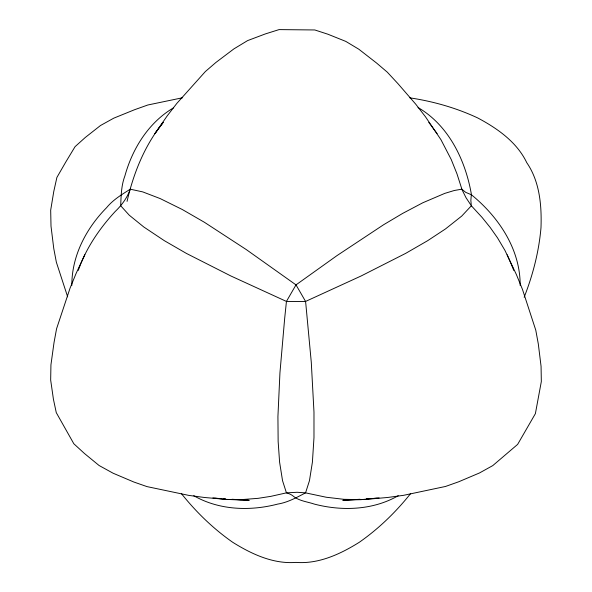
<?xml version="1.0" encoding="UTF-8"?>
<svg xmlns="http://www.w3.org/2000/svg" width="592" height="592" viewBox="0 0 592 592"><rect width="100%" height="100%" fill="white"/><g stroke="black" fill="none" stroke-linecap="round" stroke-linejoin="round"><path stroke-width="0.89" d="M71.839 285.448C71.676 256.018 86.203 228.334 106.538 207.74C113.109 199.711 121.723 194.62 130.24 189.188L142.739 191.897L160.225 198.601L182.284 209.509L204.381 222.266L246.176 249.506L296.007 284.893L301.402 294.18L305.553 301.432L305.864 304.273L311.288 362.282L313.982 412.099L313.982 437.614L312.398 462.174L309.461 480.667L305.561 492.862C296.592 497.48 287.882 502.438 277.641 504.103C249.913 511.325 219.01 510.208 193.739 495.704M461.76 189.188L465.756 192.378L471.321 194.716L470.847 200.533L471.336 205.735L466.037 197.75L461.76 189.188L454.293 190.498L444.77 193.384L422.843 202.753L402.656 213.409L383.69 224.686L336.952 255.633L295.993 284.893L290.309 294.698L286.439 301.432L284.678 318.378L279.942 372.819L277.922 416.62L278.144 441.477L279.602 462.174L282.539 480.667L286.439 492.862C288.8 493.58 291.205 494.401 293.107 496.037C298.997 500.987 307.248 501.69 314.359 504.103C342.087 511.325 372.99 510.208 398.261 495.704M127.058 201.391C133.481 173.463 144.389 145.987 162.423 123.462M524.149 297.288C532.911 274.91 538.935 251.644 540.992 227.661C541.791 205.446 539.712 181.485 526.769 162.689C516.964 142.087 497.25 128.309 477.618 117.897C456.084 107.848 433.248 101.38 409.79 97.835M78.292 270.396L79.713 266.526M79.254 267.621C87.128 246.664 100.041 227.942 115.144 211.551C121.7 205.269 127.236 197.832 130.24 189.188M84.841 254.723L76.102 273.415L70.071 288.126L56.566 328.767L54.027 342.568L50.934 364.864L50.668 380.057L53.421 399.23L56.27 412.631L73.83 443.756L84.419 453.465L99.086 465.504L113.116 473.223L133.851 482.021L147.001 486.609L188.848 495.4L204.425 497.48L226.1 499.396L240.633 499.678L258.119 498.338L270.892 496.34L286.454 492.855L297.184 492.278L305.546 492.862L326.244 497.243L343.93 499.322L361.113 499.641L379.095 497.902M471.447 205.683L461.73 216.073L445.502 228.919L427.742 240.633L405.698 253.361L361.061 276.005L305.546 301.454L296 301.476L286.439 301.432L230.887 275.983L186.399 253.413L164.302 240.655L143.826 227.01L129.278 215.214L120.672 205.742C121.153 195.656 121.212 185.644 124.89 175.942C132.438 148.585 148.577 122.618 173.389 107.914M161.868 123.943L163.214 122.352L154.897 133.622L167.24 115.84L176.83 103.4L205.365 71.543L215.917 62.456L233.899 48.892L247.597 40.604L265.357 33.922L279.061 29.607L314.803 29.963L327.827 34.195L345.809 41.403L358.833 49.225L376.593 63.048L387.279 72.15L397.965 83.672L415.725 104.17L425.441 116.742L440.951 139.697L451.237 159.522L457.002 173.922L461.871 189.144M410.663 493.521C395.863 512.065 378.843 528.604 359.374 542.228C340.533 554.031 318.748 564.206 296 562.4C273.252 564.206 251.467 554.031 232.626 542.228C213.157 528.604 196.137 512.065 181.337 493.521M182.691 97.732L147.845 104.991L134.621 109.698L113.768 118.163L100.477 125.526L85.248 137.499L75.066 146.661L65.764 162.06L56.891 177.437L53.776 191.468L50.683 210.182L51.008 226.196L53.768 248.551L56.366 262.234L67.651 296.851M360.047 499.263L342.835 500.321L365.9 499.396L387.804 497.458L403.559 495.326L445.539 486.454L458.763 481.755L479.505 472.956L492.788 465.593L517.637 444.392L535.39 413.638L541.332 381.522L541.066 366.33L538.313 343.974L535.775 330.166L522.462 289.377L516.431 274.666L504.976 250.46L497.487 237.814L490.235 227.528L482.117 217.464L471.321 205.735M366.389 498.871L368.202 498.76M372.731 498.479L377.259 498.198M214.748 498.198L219.277 498.479M223.806 498.76L225.619 498.871M231.96 499.263L249.173 500.329L226.1 499.396L212.905 497.902M418.026 107.507C448.936 125.608 465.556 160.462 471.447 194.672M471.321 194.694C498.605 216.857 520.398 249.21 520.161 285.448M428.786 122.352L437.103 133.622M507.159 254.723L512.746 267.621M512.287 266.533L513.708 270.396"/></g></svg>
